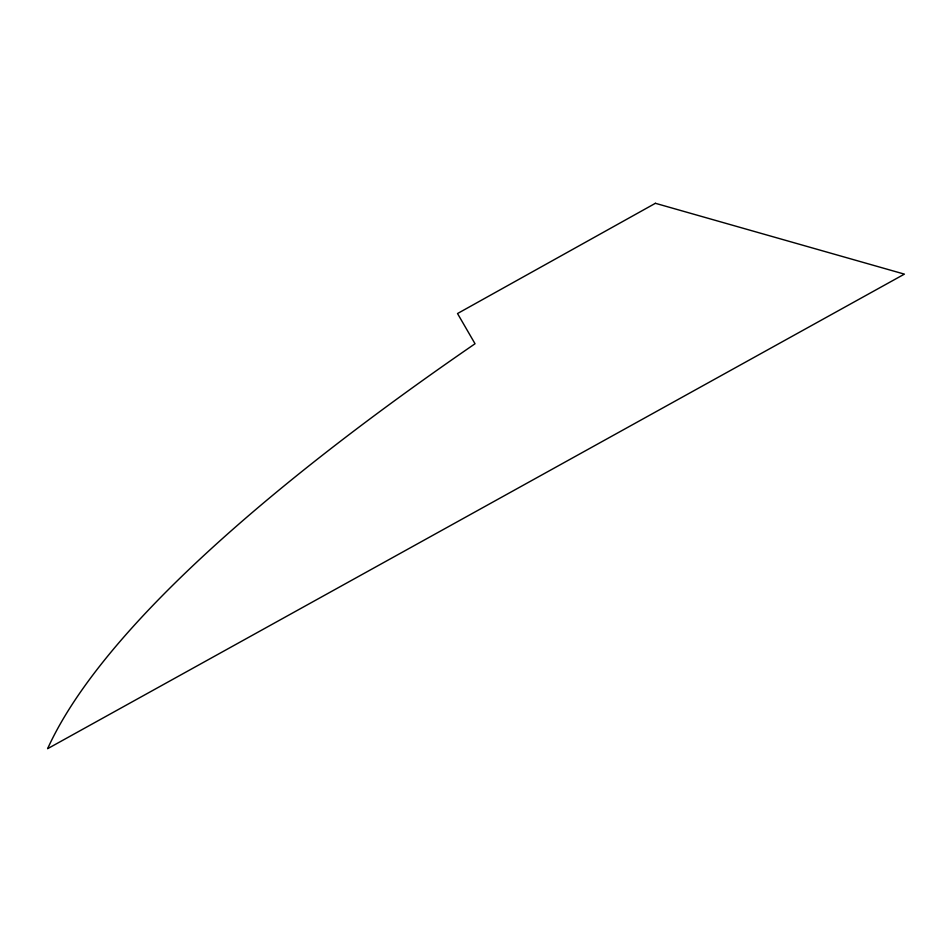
<?xml version="1.0" encoding="UTF-8"?>
<svg xmlns="http://www.w3.org/2000/svg" width="952" height="952" viewBox="0 0 952 952"><rect width="100%" height="100%" fill="white"/><g stroke="black" fill="none" stroke-linecap="round" stroke-linejoin="round"><path stroke-width="1.43" d="M655.404 203.3L457.519 313.541L475.036 343.755A2328.223 464.029 -22 0 0 47.6 748.7L904.4 274.128L655.404 203.3"/></g></svg>
